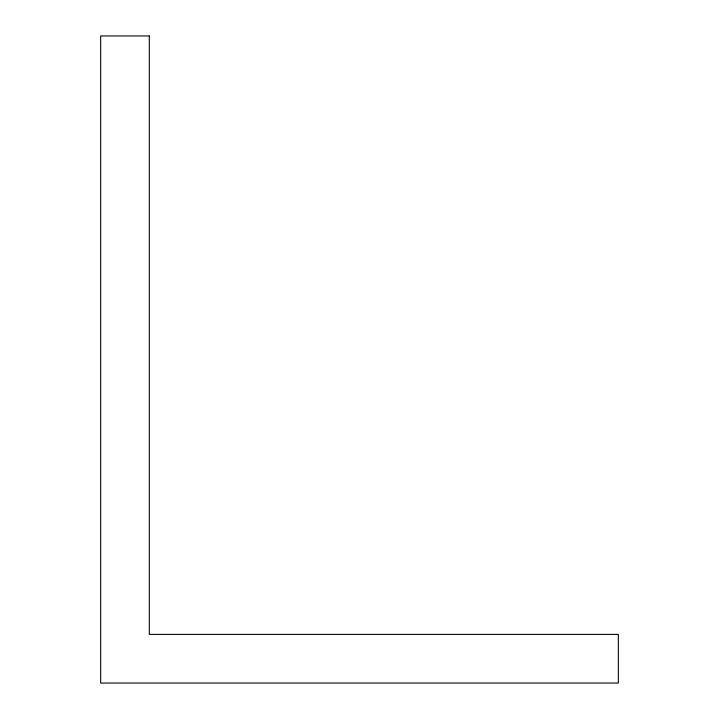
<?xml version="1.0" encoding="UTF-8"?>
<svg xmlns="http://www.w3.org/2000/svg" width="719" height="719" viewBox="0 0 719 719"><rect width="100%" height="100%" fill="white"/><g stroke="black" fill="none" stroke-linecap="round" stroke-linejoin="round"><path stroke-width="1.08" d="M149.318 35.95L100.66 35.95L100.66 683.05L618.34 683.05L618.34 634.392L149.318 634.392L149.318 35.95"/></g></svg>
